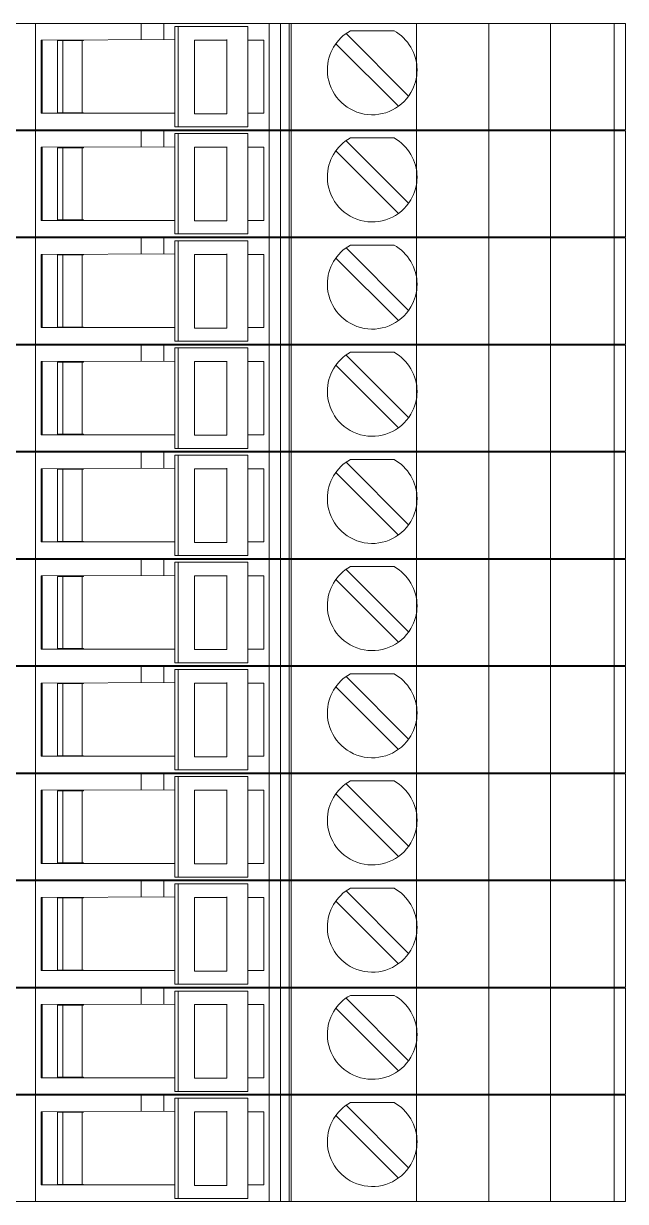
# Model space of a CAD drawing. Header units: millimetres. Extents: x 4962 to 7449, y 754 to 2938.
# Drawn here: x 6059.8 to 6089, y 1871.6 to 1928.8 of the extents above; entities that cross this region are included whole.
import ezdxf

# ---------------------------------------------------------------- set-up
doc = ezdxf.new("R2010")
doc.units = ezdxf.units.MM
doc.layers.add('000-PI-Oprema', color=30, linetype='Continuous', lineweight=5)

msp = doc.modelspace()

# ---------------------------------------------------------------- linework, layer by layer
at = {"layer": '000-PI-Oprema', "color": 0, "linetype": 'ByBlock', "lineweight": 0}
for p, q in [((6059.171, 1928.76), (6060.371, 1928.76)), ((6060.371, 1928.76), (6065.496, 1928.76)), ((6060.371, 1928.76), (6060.371, 1923.61)), ((6064.971, 1928.76), (6064.971, 1928.76)), ((6066.592, 1928.76), (6065.496, 1928.76)), ((6065.496, 1928.76), (6065.496, 1928.76)), ((6065.496, 1928.76), (6065.499, 1927.979)), ((6066.596, 1928.76), (6066.592, 1928.76)), ((6066.596, 1928.76), (6088.971, 1928.76)), ((6066.596, 1928.76), (6066.596, 1928.76)), ((6066.596, 1927.983), (6066.596, 1928.76)), ((6067.13, 1928.62), (6067.288, 1928.62)), ((6067.13, 1928.62), (6067.13, 1927.935)), ((6067.288, 1928.62), (6067.288, 1923.75)), ((6067.288, 1928.62), (6070.659, 1928.62)), ((6070.021, 1928.76), (6070.021, 1928.76)), ((6070.659, 1923.75), (6070.659, 1928.62)), ((6070.659, 1928.62), (6070.659, 1928.62)), ((6071.702, 1923.61), (6071.702, 1928.76)), ((6072.244, 1928.76), (6072.244, 1923.61)), ((6072.671, 1928.76), (6072.671, 1928.76)), ((6072.671, 1928.76), (6072.671, 1923.61)), ((6072.771, 1923.61), (6072.771, 1928.76)), ((6075.426, 1928.275), (6075.426, 1928.275)), ((6075.426, 1928.275), (6078.462, 1925.24)), ((6075.638, 1928.41), (6075.638, 1928.41)), ((6075.638, 1928.41), (6077.755, 1928.41)), ((6077.755, 1928.41), (6077.755, 1928.41)), ((6078.847, 1923.61), (6078.847, 1928.76)), ((6082.347, 1923.61), (6082.347, 1928.76)), ((6085.347, 1923.61), (6085.347, 1928.76)), ((6088.424, 1928.76), (6088.424, 1923.61)), ((6088.971, 1923.61), (6088.971, 1928.76)), ((6060.646, 1927.96), (6067.13, 1927.985)), ((6060.646, 1927.96), (6060.646, 1927.96)), ((6060.646, 1924.41), (6060.646, 1927.96)), ((6060.696, 1927.96), (6060.696, 1924.41)), ((6061.446, 1927.935), (6061.696, 1927.935)), ((6061.446, 1927.935), (6061.446, 1927.935)), ((6061.446, 1924.435), (6061.446, 1927.935)), ((6061.696, 1924.41), (6061.696, 1927.96)), ((6061.696, 1927.935), (6062.696, 1927.935)), ((6062.633, 1924.435), (6062.633, 1927.935)), ((6062.696, 1927.96), (6062.696, 1927.935)), ((6067.13, 1927.935), (6067.13, 1924.435)), ((6068.085, 1927.96), (6069.652, 1927.96)), ((6068.085, 1927.96), (6068.085, 1924.435)), ((6069.652, 1924.385), (6069.652, 1927.985)), ((6070.659, 1927.96), (6071.446, 1927.96)), ((6071.446, 1927.96), (6071.446, 1927.96)), ((6071.446, 1924.41), (6071.446, 1927.96)), ((6072.771, 1925.21), (6072.771, 1927.81)), ((6072.771, 1927.81), (6072.771, 1927.81)), ((6074.931, 1927.78), (6074.931, 1927.78)), ((6077.967, 1924.745), (6074.931, 1927.78)), ((6072.771, 1925.21), (6072.771, 1925.21)), ((6078.462, 1925.24), (6078.462, 1925.24)), ((6060.646, 1924.41), (6067.13, 1924.41)), ((6060.646, 1924.41), (6060.646, 1924.41)), ((6061.446, 1924.435), (6061.446, 1924.435)), ((6061.446, 1924.435), (6061.696, 1924.435)), ((6061.696, 1924.435), (6062.696, 1924.435)), ((6062.696, 1924.435), (6062.696, 1924.41)), ((6067.13, 1923.75), (6067.13, 1924.435)), ((6068.085, 1924.435), (6068.085, 1924.385)), ((6068.243, 1924.385), (6068.085, 1924.385)), ((6069.652, 1924.385), (6068.243, 1924.385)), ((6070.659, 1924.41), (6071.446, 1924.41)), ((6071.446, 1924.41), (6071.446, 1924.41)), ((6077.967, 1924.745), (6077.967, 1924.745)), ((6067.13, 1923.75), (6067.288, 1923.75)), ((6067.288, 1923.75), (6070.659, 1923.75)), ((6070.659, 1923.75), (6070.659, 1923.75)), ((6059.171, 1923.61), (6060.371, 1923.61)), ((6059.171, 1923.56), (6060.371, 1923.56)), ((6060.371, 1923.61), (6078.571, 1923.61)), ((6060.371, 1923.56), (6065.496, 1923.56)), ((6060.371, 1923.56), (6060.371, 1918.41)), ((6064.971, 1923.61), (6064.971, 1923.61)), ((6064.971, 1923.56), (6064.971, 1923.56)), ((6066.592, 1923.56), (6065.496, 1923.56)), ((6065.496, 1923.56), (6065.496, 1923.56)), ((6065.496, 1923.56), (6065.499, 1922.779)), ((6066.596, 1923.56), (6066.592, 1923.56)), ((6066.596, 1923.56), (6088.971, 1923.56)), ((6066.596, 1923.56), (6066.596, 1923.56)), ((6066.596, 1922.783), (6066.596, 1923.56)), ((6067.13, 1923.42), (6067.288, 1923.42)), ((6067.13, 1923.42), (6067.13, 1922.735)), ((6067.288, 1923.42), (6067.288, 1918.55)), ((6067.288, 1923.42), (6070.659, 1923.42)), ((6070.021, 1923.61), (6070.021, 1923.61)), ((6070.021, 1923.56), (6070.021, 1923.56)), ((6070.659, 1918.55), (6070.659, 1923.42)), ((6070.659, 1923.42), (6070.659, 1923.42)), ((6071.702, 1918.41), (6071.702, 1923.56)), ((6072.244, 1923.56), (6072.244, 1918.41)), ((6072.671, 1923.61), (6072.671, 1923.61)), ((6072.671, 1923.56), (6072.671, 1923.56)), ((6072.671, 1923.56), (6072.671, 1918.41)), ((6072.771, 1918.41), (6072.771, 1923.56)), ((6075.638, 1923.21), (6075.638, 1923.21)), ((6075.638, 1923.21), (6077.755, 1923.21)), ((6077.755, 1923.21), (6077.755, 1923.21)), ((6088.971, 1923.61), (6078.571, 1923.61)), ((6078.847, 1918.41), (6078.847, 1923.56)), ((6082.347, 1918.41), (6082.347, 1923.56)), ((6085.347, 1918.41), (6085.347, 1923.56)), ((6088.424, 1923.56), (6088.424, 1918.41)), ((6088.971, 1918.41), (6088.971, 1923.56)), ((6060.646, 1922.76), (6067.13, 1922.785)), ((6060.646, 1922.76), (6060.646, 1922.76)), ((6060.646, 1919.21), (6060.646, 1922.76)), ((6060.696, 1922.76), (6060.696, 1919.21)), ((6061.446, 1922.735), (6061.696, 1922.735)), ((6061.446, 1922.735), (6061.446, 1922.735)), ((6061.446, 1919.235), (6061.446, 1922.735)), ((6061.696, 1919.21), (6061.696, 1922.76)), ((6061.696, 1922.735), (6062.696, 1922.735)), ((6062.633, 1919.235), (6062.633, 1922.735)), ((6062.696, 1922.76), (6062.696, 1922.735)), ((6067.13, 1922.735), (6067.13, 1919.235)), ((6068.085, 1922.76), (6069.652, 1922.76)), ((6068.085, 1922.76), (6068.085, 1919.235)), ((6069.652, 1919.185), (6069.652, 1922.785)), ((6070.659, 1922.76), (6071.446, 1922.76)), ((6071.446, 1922.76), (6071.446, 1922.76)), ((6071.446, 1919.21), (6071.446, 1922.76)), ((6072.771, 1920.01), (6072.771, 1922.61)), ((6072.771, 1922.61), (6072.771, 1922.61)), ((6074.931, 1922.58), (6074.931, 1922.58)), ((6077.967, 1919.545), (6074.931, 1922.58)), ((6075.426, 1923.075), (6075.426, 1923.075)), ((6075.426, 1923.075), (6078.462, 1920.04)), ((6072.771, 1920.01), (6072.771, 1920.01)), ((6078.462, 1920.04), (6078.462, 1920.04)), ((6060.646, 1919.21), (6067.13, 1919.21)), ((6060.646, 1919.21), (6060.646, 1919.21)), ((6061.446, 1919.235), (6061.446, 1919.235)), ((6061.446, 1919.235), (6061.696, 1919.235)), ((6061.696, 1919.235), (6062.696, 1919.235)), ((6062.696, 1919.235), (6062.696, 1919.21)), ((6067.13, 1918.55), (6067.13, 1919.235)), ((6068.085, 1919.235), (6068.085, 1919.185)), ((6068.243, 1919.185), (6068.085, 1919.185)), ((6069.652, 1919.185), (6068.243, 1919.185)), ((6070.659, 1919.21), (6071.446, 1919.21)), ((6071.446, 1919.21), (6071.446, 1919.21)), ((6077.967, 1919.545), (6077.967, 1919.545)), ((6067.13, 1918.55), (6067.288, 1918.55)), ((6067.288, 1918.55), (6070.659, 1918.55)), ((6070.659, 1918.55), (6070.659, 1918.55)), ((6059.171, 1918.41), (6060.371, 1918.41)), ((6059.171, 1918.36), (6060.371, 1918.36)), ((6060.371, 1918.41), (6078.571, 1918.41)), ((6060.371, 1918.36), (6065.496, 1918.36)), ((6060.371, 1918.36), (6060.371, 1913.21)), ((6064.971, 1918.41), (6064.971, 1918.41)), ((6064.971, 1918.36), (6064.971, 1918.36)), ((6066.592, 1918.36), (6065.496, 1918.36)), ((6065.496, 1918.36), (6065.496, 1918.36)), ((6065.496, 1918.36), (6065.499, 1917.579)), ((6066.596, 1918.36), (6066.592, 1918.36)), ((6066.596, 1918.36), (6088.971, 1918.36)), ((6066.596, 1918.36), (6066.596, 1918.36)), ((6066.596, 1917.583), (6066.596, 1918.36)), ((6067.13, 1918.22), (6067.288, 1918.22)), ((6067.13, 1918.22), (6067.13, 1917.535)), ((6067.288, 1918.22), (6067.288, 1913.35)), ((6067.288, 1918.22), (6070.659, 1918.22)), ((6070.021, 1918.41), (6070.021, 1918.41)), ((6070.021, 1918.36), (6070.021, 1918.36)), ((6070.659, 1913.35), (6070.659, 1918.22)), ((6070.659, 1918.22), (6070.659, 1918.22)), ((6071.702, 1913.21), (6071.702, 1918.36)), ((6072.244, 1918.36), (6072.244, 1913.21)), ((6072.671, 1918.41), (6072.671, 1918.41)), ((6072.671, 1918.36), (6072.671, 1918.36)), ((6072.671, 1918.36), (6072.671, 1913.21)), ((6072.771, 1913.21), (6072.771, 1918.36)), ((6075.638, 1918.01), (6075.638, 1918.01)), ((6075.638, 1918.01), (6077.755, 1918.01)), ((6077.755, 1918.01), (6077.755, 1918.01)), ((6088.971, 1918.41), (6078.571, 1918.41)), ((6078.847, 1913.21), (6078.847, 1918.36)), ((6082.347, 1913.21), (6082.347, 1918.36)), ((6085.347, 1913.21), (6085.347, 1918.36)), ((6088.424, 1918.36), (6088.424, 1913.21)), ((6088.971, 1913.21), (6088.971, 1918.36)), ((6060.646, 1917.56), (6067.13, 1917.585)), ((6060.646, 1917.56), (6060.646, 1917.56)), ((6060.646, 1914.01), (6060.646, 1917.56)), ((6060.696, 1917.56), (6060.696, 1914.01)), ((6061.446, 1917.535), (6061.696, 1917.535)), ((6061.446, 1917.535), (6061.446, 1917.535)), ((6061.446, 1914.035), (6061.446, 1917.535)), ((6061.696, 1914.01), (6061.696, 1917.56)), ((6061.696, 1917.535), (6062.696, 1917.535)), ((6062.633, 1914.035), (6062.633, 1917.535)), ((6062.696, 1917.56), (6062.696, 1917.535)), ((6067.13, 1917.535), (6067.13, 1914.035)), ((6068.085, 1917.56), (6069.652, 1917.56)), ((6068.085, 1917.56), (6068.085, 1914.035)), ((6069.652, 1913.985), (6069.652, 1917.585)), ((6070.659, 1917.56), (6071.446, 1917.56)), ((6071.446, 1917.56), (6071.446, 1917.56)), ((6071.446, 1914.01), (6071.446, 1917.56)), ((6072.771, 1914.81), (6072.771, 1917.41)), ((6072.771, 1917.41), (6072.771, 1917.41)), ((6075.426, 1917.875), (6075.426, 1917.875)), ((6075.426, 1917.875), (6078.462, 1914.84)), ((6074.931, 1917.38), (6074.931, 1917.38)), ((6077.967, 1914.345), (6074.931, 1917.38)), ((6072.771, 1914.81), (6072.771, 1914.81)), ((6078.462, 1914.84), (6078.462, 1914.84)), ((6060.646, 1914.01), (6067.13, 1914.01)), ((6060.646, 1914.01), (6060.646, 1914.01)), ((6061.446, 1914.035), (6061.446, 1914.035)), ((6061.446, 1914.035), (6061.696, 1914.035)), ((6061.696, 1914.035), (6062.696, 1914.035)), ((6062.696, 1914.035), (6062.696, 1914.01)), ((6067.13, 1913.35), (6067.13, 1914.035)), ((6068.085, 1914.035), (6068.085, 1913.985)), ((6068.243, 1913.985), (6068.085, 1913.985)), ((6069.652, 1913.985), (6068.243, 1913.985)), ((6070.659, 1914.01), (6071.446, 1914.01)), ((6071.446, 1914.01), (6071.446, 1914.01)), ((6077.967, 1914.345), (6077.967, 1914.345)), ((6059.171, 1913.21), (6060.371, 1913.21)), ((6059.171, 1913.16), (6060.371, 1913.16)), ((6060.371, 1913.21), (6078.571, 1913.21)), ((6060.371, 1913.16), (6065.496, 1913.16)), ((6060.371, 1913.16), (6060.371, 1908.01)), ((6064.971, 1913.21), (6064.971, 1913.21)), ((6064.971, 1913.16), (6064.971, 1913.16)), ((6066.592, 1913.16), (6065.496, 1913.16)), ((6065.496, 1913.16), (6065.496, 1913.16)), ((6065.496, 1913.16), (6065.499, 1912.379)), ((6066.596, 1913.16), (6066.592, 1913.16)), ((6066.596, 1913.16), (6088.971, 1913.16)), ((6066.596, 1913.16), (6066.596, 1913.16)), ((6066.596, 1912.383), (6066.596, 1913.16)), ((6067.13, 1913.35), (6067.288, 1913.35)), ((6067.13, 1913.02), (6067.288, 1913.02)), ((6067.13, 1913.02), (6067.13, 1912.335)), ((6067.288, 1913.35), (6070.659, 1913.35)), ((6067.288, 1913.02), (6067.288, 1908.15)), ((6067.288, 1913.02), (6070.659, 1913.02)), ((6070.021, 1913.21), (6070.021, 1913.21)), ((6070.021, 1913.16), (6070.021, 1913.16)), ((6070.659, 1913.35), (6070.659, 1913.35)), ((6070.659, 1908.15), (6070.659, 1913.02)), ((6070.659, 1913.02), (6070.659, 1913.02)), ((6071.702, 1908.01), (6071.702, 1913.16)), ((6072.244, 1913.16), (6072.244, 1908.01)), ((6072.671, 1913.21), (6072.671, 1913.21)), ((6072.671, 1913.16), (6072.671, 1913.16)), ((6072.671, 1913.16), (6072.671, 1908.01)), ((6072.771, 1908.01), (6072.771, 1913.16)), ((6088.971, 1913.21), (6078.571, 1913.21)), ((6078.847, 1908.01), (6078.847, 1913.16)), ((6082.347, 1908.01), (6082.347, 1913.16)), ((6085.347, 1908.01), (6085.347, 1913.16)), ((6088.424, 1913.16), (6088.424, 1908.01)), ((6088.971, 1908.01), (6088.971, 1913.16)), ((6060.646, 1912.36), (6067.13, 1912.385)), ((6060.646, 1912.36), (6060.646, 1912.36)), ((6060.646, 1908.81), (6060.646, 1912.36)), ((6060.696, 1912.36), (6060.696, 1908.81)), ((6061.446, 1912.335), (6061.696, 1912.335)), ((6061.446, 1912.335), (6061.446, 1912.335)), ((6061.446, 1908.835), (6061.446, 1912.335)), ((6061.696, 1908.81), (6061.696, 1912.36)), ((6061.696, 1912.335), (6062.696, 1912.335)), ((6062.633, 1908.835), (6062.633, 1912.335)), ((6062.696, 1912.36), (6062.696, 1912.335)), ((6067.13, 1912.335), (6067.13, 1908.835)), ((6068.085, 1912.36), (6069.652, 1912.36)), ((6068.085, 1912.36), (6068.085, 1908.835)), ((6069.652, 1908.785), (6069.652, 1912.385)), ((6070.659, 1912.36), (6071.446, 1912.36)), ((6071.446, 1912.36), (6071.446, 1912.36)), ((6071.446, 1908.81), (6071.446, 1912.36)), ((6075.426, 1912.675), (6075.426, 1912.675)), ((6075.426, 1912.675), (6078.462, 1909.64)), ((6075.638, 1912.81), (6075.638, 1912.81)), ((6075.638, 1912.81), (6077.755, 1912.81)), ((6077.755, 1912.81), (6077.755, 1912.81)), ((6072.771, 1909.61), (6072.771, 1912.21)), ((6072.771, 1912.21), (6072.771, 1912.21)), ((6074.931, 1912.18), (6074.931, 1912.18)), ((6077.967, 1909.145), (6074.931, 1912.18)), ((6072.771, 1909.61), (6072.771, 1909.61)), ((6078.462, 1909.64), (6078.462, 1909.64)), ((6060.646, 1908.81), (6067.13, 1908.81)), ((6060.646, 1908.81), (6060.646, 1908.81)), ((6061.446, 1908.835), (6061.446, 1908.835)), ((6061.446, 1908.835), (6061.696, 1908.835)), ((6061.696, 1908.835), (6062.696, 1908.835)), ((6062.696, 1908.835), (6062.696, 1908.81)), ((6067.13, 1908.15), (6067.13, 1908.835)), ((6068.085, 1908.835), (6068.085, 1908.785)), ((6070.659, 1908.81), (6071.446, 1908.81)), ((6071.446, 1908.81), (6071.446, 1908.81)), ((6077.967, 1909.145), (6077.967, 1909.145)), ((6068.243, 1908.785), (6068.085, 1908.785)), ((6069.652, 1908.785), (6068.243, 1908.785)), ((6059.171, 1908.01), (6060.371, 1908.01)), ((6059.171, 1907.96), (6060.371, 1907.96)), ((6060.371, 1908.01), (6078.571, 1908.01)), ((6060.371, 1907.96), (6065.496, 1907.96)), ((6060.371, 1907.96), (6060.371, 1902.81)), ((6064.971, 1908.01), (6064.971, 1908.01)), ((6064.971, 1907.96), (6064.971, 1907.96)), ((6066.592, 1907.96), (6065.496, 1907.96)), ((6065.496, 1907.96), (6065.496, 1907.96)), ((6065.496, 1907.96), (6065.499, 1907.179)), ((6066.596, 1907.96), (6066.592, 1907.96)), ((6066.596, 1907.96), (6088.971, 1907.96)), ((6066.596, 1907.96), (6066.596, 1907.96)), ((6066.596, 1907.183), (6066.596, 1907.96)), ((6067.13, 1908.15), (6067.288, 1908.15)), ((6067.13, 1907.82), (6067.288, 1907.82)), ((6067.13, 1907.82), (6067.13, 1907.135)), ((6067.288, 1908.15), (6070.659, 1908.15)), ((6067.288, 1907.82), (6067.288, 1902.95)), ((6067.288, 1907.82), (6070.659, 1907.82)), ((6070.021, 1908.01), (6070.021, 1908.01)), ((6070.021, 1907.96), (6070.021, 1907.96)), ((6070.659, 1908.15), (6070.659, 1908.15)), ((6070.659, 1902.95), (6070.659, 1907.82)), ((6070.659, 1907.82), (6070.659, 1907.82)), ((6071.702, 1902.81), (6071.702, 1907.96)), ((6072.244, 1907.96), (6072.244, 1902.81)), ((6072.671, 1908.01), (6072.671, 1908.01)), ((6072.671, 1907.96), (6072.671, 1907.96)), ((6072.671, 1907.96), (6072.671, 1902.81)), ((6072.771, 1902.81), (6072.771, 1907.96)), ((6088.971, 1908.01), (6078.571, 1908.01)), ((6078.847, 1902.81), (6078.847, 1907.96)), ((6082.347, 1902.81), (6082.347, 1907.96)), ((6085.347, 1902.81), (6085.347, 1907.96)), ((6088.424, 1907.96), (6088.424, 1902.81)), ((6088.971, 1902.81), (6088.971, 1907.96)), ((6060.646, 1907.16), (6067.13, 1907.185)), ((6060.646, 1907.16), (6060.646, 1907.16)), ((6060.646, 1903.61), (6060.646, 1907.16)), ((6060.696, 1907.16), (6060.696, 1903.61)), ((6061.446, 1907.135), (6061.696, 1907.135)), ((6061.446, 1907.135), (6061.446, 1907.135)), ((6061.446, 1903.635), (6061.446, 1907.135)), ((6061.696, 1903.61), (6061.696, 1907.16)), ((6061.696, 1907.135), (6062.696, 1907.135)), ((6062.633, 1903.635), (6062.633, 1907.135)), ((6062.696, 1907.16), (6062.696, 1907.135)), ((6067.13, 1907.135), (6067.13, 1903.635)), ((6068.085, 1907.16), (6069.652, 1907.16)), ((6068.085, 1907.16), (6068.085, 1903.635)), ((6069.652, 1903.585), (6069.652, 1907.185)), ((6070.659, 1907.16), (6071.446, 1907.16)), ((6071.446, 1907.16), (6071.446, 1907.16)), ((6071.446, 1903.61), (6071.446, 1907.16)), ((6075.426, 1907.475), (6075.426, 1907.475)), ((6075.426, 1907.475), (6078.462, 1904.44)), ((6075.638, 1907.61), (6075.638, 1907.61)), ((6075.638, 1907.61), (6077.755, 1907.61)), ((6077.755, 1907.61), (6077.755, 1907.61)), ((6072.771, 1904.41), (6072.771, 1907.01)), ((6072.771, 1907.01), (6072.771, 1907.01)), ((6074.931, 1906.98), (6074.931, 1906.98)), ((6077.967, 1903.945), (6074.931, 1906.98)), ((6072.771, 1904.41), (6072.771, 1904.41)), ((6078.462, 1904.44), (6078.462, 1904.44)), ((6077.967, 1903.945), (6077.967, 1903.945)), ((6060.646, 1903.61), (6067.13, 1903.61)), ((6060.646, 1903.61), (6060.646, 1903.61)), ((6061.446, 1903.635), (6061.446, 1903.635)), ((6061.446, 1903.635), (6061.696, 1903.635)), ((6061.696, 1903.635), (6062.696, 1903.635)), ((6062.696, 1903.635), (6062.696, 1903.61)), ((6067.13, 1902.95), (6067.13, 1903.635)), ((6068.085, 1903.635), (6068.085, 1903.585)), ((6068.243, 1903.585), (6068.085, 1903.585)), ((6069.652, 1903.585), (6068.243, 1903.585)), ((6070.659, 1903.61), (6071.446, 1903.61)), ((6071.446, 1903.61), (6071.446, 1903.61)), ((6059.171, 1902.81), (6060.371, 1902.81)), ((6059.171, 1902.76), (6060.371, 1902.76)), ((6060.371, 1902.81), (6078.571, 1902.81)), ((6060.371, 1902.76), (6065.496, 1902.76)), ((6060.371, 1902.76), (6060.371, 1897.61)), ((6064.971, 1902.81), (6064.971, 1902.81)), ((6064.971, 1902.76), (6064.971, 1902.76)), ((6066.592, 1902.76), (6065.496, 1902.76)), ((6065.496, 1902.76), (6065.496, 1902.76)), ((6065.496, 1902.76), (6065.499, 1901.979)), ((6066.596, 1902.76), (6066.592, 1902.76)), ((6066.596, 1902.76), (6088.971, 1902.76)), ((6066.596, 1902.76), (6066.596, 1902.76)), ((6066.596, 1901.983), (6066.596, 1902.76)), ((6067.13, 1902.95), (6067.288, 1902.95)), ((6067.13, 1902.62), (6067.288, 1902.62)), ((6067.13, 1902.62), (6067.13, 1901.935)), ((6067.288, 1902.95), (6070.659, 1902.95)), ((6067.288, 1902.62), (6067.288, 1897.75)), ((6067.288, 1902.62), (6070.659, 1902.62)), ((6070.021, 1902.81), (6070.021, 1902.81)), ((6070.021, 1902.76), (6070.021, 1902.76)), ((6070.659, 1902.95), (6070.659, 1902.95)), ((6070.659, 1897.75), (6070.659, 1902.62)), ((6070.659, 1902.62), (6070.659, 1902.62)), ((6071.702, 1897.61), (6071.702, 1902.76)), ((6072.244, 1902.76), (6072.244, 1897.61)), ((6072.671, 1902.81), (6072.671, 1902.81)), ((6072.671, 1902.76), (6072.671, 1902.76)), ((6072.671, 1902.76), (6072.671, 1897.61)), ((6072.771, 1897.61), (6072.771, 1902.76)), ((6088.971, 1902.81), (6078.571, 1902.81)), ((6078.847, 1897.61), (6078.847, 1902.76)), ((6082.347, 1897.61), (6082.347, 1902.76)), ((6085.347, 1897.61), (6085.347, 1902.76)), ((6088.424, 1902.76), (6088.424, 1897.61)), ((6088.971, 1897.61), (6088.971, 1902.76)), ((6060.646, 1901.96), (6067.13, 1901.985)), ((6060.646, 1901.96), (6060.646, 1901.96)), ((6060.646, 1898.41), (6060.646, 1901.96)), ((6060.696, 1901.96), (6060.696, 1898.41)), ((6061.696, 1898.41), (6061.696, 1901.96)), ((6062.696, 1901.96), (6062.696, 1901.935)), ((6068.085, 1901.96), (6069.652, 1901.96)), ((6068.085, 1901.96), (6068.085, 1898.435)), ((6069.652, 1898.385), (6069.652, 1901.985)), ((6070.659, 1901.96), (6071.446, 1901.96)), ((6071.446, 1901.96), (6071.446, 1901.96)), ((6071.446, 1898.41), (6071.446, 1901.96)), ((6075.426, 1902.275), (6075.426, 1902.275)), ((6075.426, 1902.275), (6078.462, 1899.24)), ((6075.638, 1902.41), (6075.638, 1902.41)), ((6075.638, 1902.41), (6077.755, 1902.41)), ((6077.755, 1902.41), (6077.755, 1902.41)), ((6061.446, 1901.935), (6061.696, 1901.935)), ((6061.446, 1901.935), (6061.446, 1901.935)), ((6061.446, 1898.435), (6061.446, 1901.935)), ((6061.696, 1901.935), (6062.696, 1901.935)), ((6062.633, 1898.435), (6062.633, 1901.935)), ((6067.13, 1901.935), (6067.13, 1898.435)), ((6072.771, 1899.21), (6072.771, 1901.81)), ((6072.771, 1901.81), (6072.771, 1901.81)), ((6074.931, 1901.78), (6074.931, 1901.78)), ((6077.967, 1898.745), (6074.931, 1901.78)), ((6072.771, 1899.21), (6072.771, 1899.21)), ((6078.462, 1899.24), (6078.462, 1899.24)), ((6077.967, 1898.745), (6077.967, 1898.745)), ((6060.646, 1898.41), (6067.13, 1898.41)), ((6060.646, 1898.41), (6060.646, 1898.41)), ((6061.446, 1898.435), (6061.446, 1898.435)), ((6061.446, 1898.435), (6061.696, 1898.435)), ((6061.696, 1898.435), (6062.696, 1898.435)), ((6062.696, 1898.435), (6062.696, 1898.41)), ((6067.13, 1897.75), (6067.13, 1898.435)), ((6068.085, 1898.435), (6068.085, 1898.385)), ((6068.243, 1898.385), (6068.085, 1898.385)), ((6069.652, 1898.385), (6068.243, 1898.385)), ((6070.659, 1898.41), (6071.446, 1898.41)), ((6071.446, 1898.41), (6071.446, 1898.41)), ((6059.171, 1897.61), (6060.371, 1897.61)), ((6059.171, 1897.56), (6060.371, 1897.56)), ((6060.371, 1897.61), (6078.571, 1897.61)), ((6060.371, 1897.56), (6065.496, 1897.56)), ((6060.371, 1897.56), (6060.371, 1892.41)), ((6064.971, 1897.61), (6064.971, 1897.61)), ((6064.971, 1897.56), (6064.971, 1897.56)), ((6066.592, 1897.56), (6065.496, 1897.56)), ((6065.496, 1897.56), (6065.496, 1897.56)), ((6065.496, 1897.56), (6065.499, 1896.779)), ((6066.596, 1897.56), (6066.592, 1897.56)), ((6066.596, 1897.56), (6088.971, 1897.56)), ((6066.596, 1897.56), (6066.596, 1897.56)), ((6066.596, 1896.783), (6066.596, 1897.56)), ((6067.13, 1897.75), (6067.288, 1897.75)), ((6067.13, 1897.42), (6067.288, 1897.42)), ((6067.13, 1897.42), (6067.13, 1896.735)), ((6067.288, 1897.75), (6070.659, 1897.75)), ((6067.288, 1897.42), (6067.288, 1892.55)), ((6067.288, 1897.42), (6070.659, 1897.42)), ((6070.021, 1897.61), (6070.021, 1897.61)), ((6070.021, 1897.56), (6070.021, 1897.56)), ((6070.659, 1897.75), (6070.659, 1897.75)), ((6070.659, 1892.55), (6070.659, 1897.42)), ((6070.659, 1897.42), (6070.659, 1897.42)), ((6071.702, 1892.41), (6071.702, 1897.56)), ((6072.244, 1897.56), (6072.244, 1892.41)), ((6072.671, 1897.61), (6072.671, 1897.61)), ((6072.671, 1897.56), (6072.671, 1897.56)), ((6072.671, 1897.56), (6072.671, 1892.41)), ((6072.771, 1892.41), (6072.771, 1897.56)), ((6088.971, 1897.61), (6078.571, 1897.61)), ((6078.847, 1892.41), (6078.847, 1897.56)), ((6082.347, 1892.41), (6082.347, 1897.56)), ((6085.347, 1892.41), (6085.347, 1897.56)), ((6088.424, 1897.56), (6088.424, 1892.41)), ((6088.971, 1892.41), (6088.971, 1897.56)), ((6075.426, 1897.075), (6075.426, 1897.075)), ((6075.426, 1897.075), (6078.462, 1894.04)), ((6075.638, 1897.21), (6075.638, 1897.21)), ((6075.638, 1897.21), (6077.755, 1897.21)), ((6077.755, 1897.21), (6077.755, 1897.21)), ((6060.646, 1896.76), (6067.13, 1896.785)), ((6060.646, 1896.76), (6060.646, 1896.76)), ((6060.646, 1893.21), (6060.646, 1896.76)), ((6060.696, 1896.76), (6060.696, 1893.21)), ((6061.446, 1896.735), (6061.696, 1896.735)), ((6061.446, 1896.735), (6061.446, 1896.735)), ((6061.446, 1893.235), (6061.446, 1896.735)), ((6061.696, 1893.21), (6061.696, 1896.76)), ((6061.696, 1896.735), (6062.696, 1896.735)), ((6062.633, 1893.235), (6062.633, 1896.735)), ((6062.696, 1896.76), (6062.696, 1896.735)), ((6067.13, 1896.735), (6067.13, 1893.235)), ((6068.085, 1896.76), (6069.652, 1896.76)), ((6068.085, 1896.76), (6068.085, 1893.235)), ((6069.652, 1893.185), (6069.652, 1896.785)), ((6070.659, 1896.76), (6071.446, 1896.76)), ((6071.446, 1896.76), (6071.446, 1896.76)), ((6071.446, 1893.21), (6071.446, 1896.76)), ((6072.771, 1894.01), (6072.771, 1896.61)), ((6072.771, 1896.61), (6072.771, 1896.61)), ((6074.931, 1896.58), (6074.931, 1896.58)), ((6077.967, 1893.545), (6074.931, 1896.58)), ((6072.771, 1894.01), (6072.771, 1894.01)), ((6078.462, 1894.04), (6078.462, 1894.04)), ((6077.967, 1893.545), (6077.967, 1893.545)), ((6060.646, 1893.21), (6067.13, 1893.21)), ((6060.646, 1893.21), (6060.646, 1893.21)), ((6061.446, 1893.235), (6061.446, 1893.235)), ((6061.446, 1893.235), (6061.696, 1893.235)), ((6061.696, 1893.235), (6062.696, 1893.235)), ((6062.696, 1893.235), (6062.696, 1893.21)), ((6067.13, 1892.55), (6067.13, 1893.235)), ((6068.085, 1893.235), (6068.085, 1893.185)), ((6068.243, 1893.185), (6068.085, 1893.185)), ((6069.652, 1893.185), (6068.243, 1893.185)), ((6070.659, 1893.21), (6071.446, 1893.21)), ((6071.446, 1893.21), (6071.446, 1893.21)), ((6059.171, 1892.41), (6060.371, 1892.41)), ((6059.171, 1892.36), (6060.371, 1892.36)), ((6060.371, 1892.41), (6078.571, 1892.41)), ((6060.371, 1892.36), (6065.496, 1892.36)), ((6060.371, 1892.36), (6060.371, 1887.21)), ((6064.971, 1892.41), (6064.971, 1892.41)), ((6064.971, 1892.36), (6064.971, 1892.36)), ((6066.592, 1892.36), (6065.496, 1892.36)), ((6065.496, 1892.36), (6065.496, 1892.36)), ((6065.496, 1892.36), (6065.499, 1891.579)), ((6066.596, 1892.36), (6066.592, 1892.36)), ((6066.596, 1892.36), (6088.971, 1892.36)), ((6066.596, 1892.36), (6066.596, 1892.36)), ((6066.596, 1891.583), (6066.596, 1892.36)), ((6067.13, 1892.55), (6067.288, 1892.55)), ((6067.288, 1892.55), (6070.659, 1892.55)), ((6070.021, 1892.41), (6070.021, 1892.41)), ((6070.021, 1892.36), (6070.021, 1892.36)), ((6070.659, 1892.55), (6070.659, 1892.55)), ((6071.702, 1887.21), (6071.702, 1892.36)), ((6072.244, 1892.36), (6072.244, 1887.21)), ((6072.671, 1892.41), (6072.671, 1892.41)), ((6072.671, 1892.36), (6072.671, 1892.36)), ((6072.671, 1892.36), (6072.671, 1887.21)), ((6072.771, 1887.21), (6072.771, 1892.36)), ((6088.971, 1892.41), (6078.571, 1892.41)), ((6078.847, 1887.21), (6078.847, 1892.36)), ((6082.347, 1887.21), (6082.347, 1892.36)), ((6085.347, 1887.21), (6085.347, 1892.36)), ((6088.424, 1892.36), (6088.424, 1887.21)), ((6088.971, 1887.21), (6088.971, 1892.36)), ((6067.13, 1892.22), (6067.288, 1892.22)), ((6067.13, 1892.22), (6067.13, 1891.535)), ((6067.288, 1892.22), (6067.288, 1887.35)), ((6067.288, 1892.22), (6070.659, 1892.22)), ((6070.659, 1887.35), (6070.659, 1892.22)), ((6070.659, 1892.22), (6070.659, 1892.22)), ((6075.426, 1891.875), (6075.426, 1891.875)), ((6075.426, 1891.875), (6078.462, 1888.84)), ((6075.638, 1892.01), (6075.638, 1892.01)), ((6075.638, 1892.01), (6077.755, 1892.01)), ((6077.755, 1892.01), (6077.755, 1892.01)), ((6060.646, 1891.56), (6067.13, 1891.585)), ((6060.646, 1891.56), (6060.646, 1891.56)), ((6060.646, 1888.01), (6060.646, 1891.56)), ((6060.696, 1891.56), (6060.696, 1888.01)), ((6061.446, 1891.535), (6061.696, 1891.535)), ((6061.446, 1891.535), (6061.446, 1891.535)), ((6061.446, 1888.035), (6061.446, 1891.535)), ((6061.696, 1888.01), (6061.696, 1891.56)), ((6061.696, 1891.535), (6062.696, 1891.535)), ((6062.633, 1888.035), (6062.633, 1891.535)), ((6062.696, 1891.56), (6062.696, 1891.535)), ((6067.13, 1891.535), (6067.13, 1888.035)), ((6068.085, 1891.56), (6069.652, 1891.56)), ((6068.085, 1891.56), (6068.085, 1888.035)), ((6069.652, 1887.985), (6069.652, 1891.585)), ((6070.659, 1891.56), (6071.446, 1891.56)), ((6071.446, 1891.56), (6071.446, 1891.56)), ((6071.446, 1888.01), (6071.446, 1891.56)), ((6072.771, 1888.81), (6072.771, 1891.41)), ((6072.771, 1891.41), (6072.771, 1891.41)), ((6074.931, 1891.38), (6074.931, 1891.38)), ((6077.967, 1888.345), (6074.931, 1891.38)), ((6072.771, 1888.81), (6072.771, 1888.81)), ((6078.462, 1888.84), (6078.462, 1888.84)), ((6077.967, 1888.345), (6077.967, 1888.345)), ((6060.646, 1888.01), (6067.13, 1888.01)), ((6060.646, 1888.01), (6060.646, 1888.01)), ((6061.446, 1888.035), (6061.446, 1888.035)), ((6061.446, 1888.035), (6061.696, 1888.035)), ((6061.696, 1888.035), (6062.696, 1888.035)), ((6062.696, 1888.035), (6062.696, 1888.01)), ((6067.13, 1887.35), (6067.13, 1888.035)), ((6068.085, 1888.035), (6068.085, 1887.985)), ((6068.243, 1887.985), (6068.085, 1887.985)), ((6069.652, 1887.985), (6068.243, 1887.985)), ((6070.659, 1888.01), (6071.446, 1888.01)), ((6071.446, 1888.01), (6071.446, 1888.01)), ((6059.171, 1887.21), (6060.371, 1887.21)), ((6059.171, 1887.16), (6060.371, 1887.16)), ((6060.371, 1887.21), (6078.571, 1887.21)), ((6060.371, 1887.16), (6065.496, 1887.16)), ((6060.371, 1887.16), (6060.371, 1882.01)), ((6064.971, 1887.21), (6064.971, 1887.21)), ((6064.971, 1887.16), (6064.971, 1887.16)), ((6066.592, 1887.16), (6065.496, 1887.16)), ((6065.496, 1887.16), (6065.496, 1887.16)), ((6065.496, 1887.16), (6065.499, 1886.379)), ((6066.596, 1887.16), (6066.592, 1887.16)), ((6066.596, 1887.16), (6088.971, 1887.16)), ((6066.596, 1887.16), (6066.596, 1887.16)), ((6066.596, 1886.383), (6066.596, 1887.16)), ((6067.13, 1887.35), (6067.288, 1887.35)), ((6067.288, 1887.35), (6070.659, 1887.35)), ((6070.021, 1887.21), (6070.021, 1887.21)), ((6070.021, 1887.16), (6070.021, 1887.16)), ((6070.659, 1887.35), (6070.659, 1887.35)), ((6071.702, 1882.01), (6071.702, 1887.16)), ((6072.244, 1887.16), (6072.244, 1882.01)), ((6072.671, 1887.21), (6072.671, 1887.21)), ((6072.671, 1887.16), (6072.671, 1887.16)), ((6072.671, 1887.16), (6072.671, 1882.01)), ((6072.771, 1882.01), (6072.771, 1887.16)), ((6088.971, 1887.21), (6078.571, 1887.21)), ((6078.847, 1882.01), (6078.847, 1887.16)), ((6082.347, 1882.01), (6082.347, 1887.16)), ((6085.347, 1882.01), (6085.347, 1887.16)), ((6088.424, 1887.16), (6088.424, 1882.01)), ((6088.971, 1882.01), (6088.971, 1887.16)), ((6067.13, 1887.02), (6067.288, 1887.02)), ((6067.13, 1887.02), (6067.13, 1886.335)), ((6067.288, 1887.02), (6067.288, 1882.15)), ((6067.288, 1887.02), (6070.659, 1887.02)), ((6070.659, 1882.15), (6070.659, 1887.02)), ((6070.659, 1887.02), (6070.659, 1887.02)), ((6075.426, 1886.675), (6075.426, 1886.675)), ((6075.426, 1886.675), (6078.462, 1883.64)), ((6075.638, 1886.81), (6075.638, 1886.81)), ((6075.638, 1886.81), (6077.755, 1886.81)), ((6077.755, 1886.81), (6077.755, 1886.81)), ((6060.646, 1886.36), (6067.13, 1886.385)), ((6060.646, 1886.36), (6060.646, 1886.36)), ((6060.646, 1882.81), (6060.646, 1886.36)), ((6060.696, 1886.36), (6060.696, 1882.81)), ((6061.446, 1886.335), (6061.696, 1886.335)), ((6061.446, 1886.335), (6061.446, 1886.335)), ((6061.446, 1882.835), (6061.446, 1886.335)), ((6061.696, 1882.81), (6061.696, 1886.36)), ((6061.696, 1886.335), (6062.696, 1886.335)), ((6062.633, 1882.835), (6062.633, 1886.335)), ((6062.696, 1886.36), (6062.696, 1886.335)), ((6067.13, 1886.335), (6067.13, 1882.835)), ((6068.085, 1886.36), (6069.652, 1886.36)), ((6068.085, 1886.36), (6068.085, 1882.835)), ((6069.652, 1882.785), (6069.652, 1886.385)), ((6070.659, 1886.36), (6071.446, 1886.36)), ((6071.446, 1886.36), (6071.446, 1886.36)), ((6071.446, 1882.81), (6071.446, 1886.36)), ((6072.771, 1883.61), (6072.771, 1886.21)), ((6072.771, 1886.21), (6072.771, 1886.21)), ((6074.931, 1886.18), (6074.931, 1886.18)), ((6077.967, 1883.145), (6074.931, 1886.18)), ((6072.771, 1883.61), (6072.771, 1883.61)), ((6077.967, 1883.145), (6077.967, 1883.145)), ((6078.462, 1883.64), (6078.462, 1883.64)), ((6060.646, 1882.81), (6067.13, 1882.81)), ((6060.646, 1882.81), (6060.646, 1882.81)), ((6061.446, 1882.835), (6061.446, 1882.835)), ((6061.446, 1882.835), (6061.696, 1882.835)), ((6061.696, 1882.835), (6062.696, 1882.835)), ((6062.696, 1882.835), (6062.696, 1882.81)), ((6067.13, 1882.15), (6067.13, 1882.835)), ((6068.085, 1882.835), (6068.085, 1882.785)), ((6068.243, 1882.785), (6068.085, 1882.785)), ((6069.652, 1882.785), (6068.243, 1882.785)), ((6070.659, 1882.81), (6071.446, 1882.81)), ((6071.446, 1882.81), (6071.446, 1882.81)), ((6059.171, 1882.01), (6060.371, 1882.01)), ((6059.171, 1881.96), (6060.371, 1881.96)), ((6060.371, 1882.01), (6078.571, 1882.01)), ((6060.371, 1881.96), (6065.496, 1881.96)), ((6060.371, 1881.96), (6060.371, 1876.81)), ((6064.971, 1882.01), (6064.971, 1882.01)), ((6064.971, 1881.96), (6064.971, 1881.96)), ((6066.592, 1881.96), (6065.496, 1881.96)), ((6065.496, 1881.96), (6065.496, 1881.96)), ((6065.496, 1881.96), (6065.499, 1881.179)), ((6066.596, 1881.96), (6066.592, 1881.96)), ((6066.596, 1881.96), (6088.971, 1881.96)), ((6066.596, 1881.96), (6066.596, 1881.96)), ((6066.596, 1881.183), (6066.596, 1881.96)), ((6067.13, 1882.15), (6067.288, 1882.15)), ((6067.288, 1882.15), (6070.659, 1882.15)), ((6070.021, 1882.01), (6070.021, 1882.01)), ((6070.021, 1881.96), (6070.021, 1881.96)), ((6070.659, 1882.15), (6070.659, 1882.15)), ((6071.702, 1876.81), (6071.702, 1881.96)), ((6072.244, 1881.96), (6072.244, 1876.81)), ((6072.671, 1882.01), (6072.671, 1882.01)), ((6072.671, 1881.96), (6072.671, 1881.96)), ((6072.671, 1881.96), (6072.671, 1876.81)), ((6072.771, 1876.81), (6072.771, 1881.96)), ((6088.971, 1882.01), (6078.571, 1882.01)), ((6078.847, 1876.81), (6078.847, 1881.96)), ((6082.347, 1876.81), (6082.347, 1881.96)), ((6085.347, 1876.81), (6085.347, 1881.96)), ((6088.424, 1881.96), (6088.424, 1876.81)), ((6088.971, 1876.81), (6088.971, 1881.96)), ((6067.13, 1881.82), (6067.288, 1881.82)), ((6067.13, 1881.82), (6067.13, 1881.135)), ((6067.288, 1881.82), (6067.288, 1876.95)), ((6067.288, 1881.82), (6070.659, 1881.82)), ((6070.659, 1876.95), (6070.659, 1881.82)), ((6070.659, 1881.82), (6070.659, 1881.82)), ((6075.426, 1881.475), (6075.426, 1881.475)), ((6075.426, 1881.475), (6078.462, 1878.44)), ((6075.638, 1881.61), (6075.638, 1881.61)), ((6075.638, 1881.61), (6077.755, 1881.61)), ((6077.755, 1881.61), (6077.755, 1881.61)), ((6060.646, 1881.16), (6067.13, 1881.185)), ((6060.646, 1881.16), (6060.646, 1881.16)), ((6060.646, 1877.61), (6060.646, 1881.16)), ((6060.696, 1881.16), (6060.696, 1877.61)), ((6061.446, 1881.135), (6061.696, 1881.135)), ((6061.446, 1881.135), (6061.446, 1881.135)), ((6061.446, 1877.635), (6061.446, 1881.135)), ((6061.696, 1877.61), (6061.696, 1881.16)), ((6061.696, 1881.135), (6062.696, 1881.135)), ((6062.633, 1877.635), (6062.633, 1881.135)), ((6062.696, 1881.16), (6062.696, 1881.135)), ((6067.13, 1881.135), (6067.13, 1877.635)), ((6068.085, 1881.16), (6069.652, 1881.16)), ((6068.085, 1881.16), (6068.085, 1877.635)), ((6069.652, 1877.585), (6069.652, 1881.185)), ((6070.659, 1881.16), (6071.446, 1881.16)), ((6071.446, 1881.16), (6071.446, 1881.16)), ((6071.446, 1877.61), (6071.446, 1881.16)), ((6072.771, 1878.41), (6072.771, 1881.01)), ((6072.771, 1881.01), (6072.771, 1881.01)), ((6074.931, 1880.98), (6074.931, 1880.98)), ((6077.967, 1877.945), (6074.931, 1880.98)), ((6072.771, 1878.41), (6072.771, 1878.41)), ((6078.462, 1878.44), (6078.462, 1878.44)), ((6060.646, 1877.61), (6067.13, 1877.61)), ((6060.646, 1877.61), (6060.646, 1877.61)), ((6061.446, 1877.635), (6061.446, 1877.635)), ((6061.446, 1877.635), (6061.696, 1877.635)), ((6061.696, 1877.635), (6062.696, 1877.635)), ((6062.696, 1877.635), (6062.696, 1877.61)), ((6067.13, 1876.95), (6067.13, 1877.635)), ((6068.085, 1877.635), (6068.085, 1877.585)), ((6068.243, 1877.585), (6068.085, 1877.585)), ((6069.652, 1877.585), (6068.243, 1877.585)), ((6070.659, 1877.61), (6071.446, 1877.61)), ((6071.446, 1877.61), (6071.446, 1877.61)), ((6077.967, 1877.945), (6077.967, 1877.945)), ((6059.171, 1876.81), (6060.371, 1876.81)), ((6060.371, 1876.81), (6078.571, 1876.81)), ((6064.971, 1876.81), (6064.971, 1876.81)), ((6067.13, 1876.95), (6067.288, 1876.95)), ((6067.288, 1876.95), (6070.659, 1876.95)), ((6070.021, 1876.81), (6070.021, 1876.81)), ((6070.659, 1876.95), (6070.659, 1876.95)), ((6072.671, 1876.81), (6072.671, 1876.81)), ((6088.971, 1876.81), (6078.571, 1876.81)), ((6059.171, 1876.76), (6060.371, 1876.76)), ((6060.371, 1876.76), (6065.496, 1876.76)), ((6060.371, 1876.76), (6060.371, 1871.61)), ((6064.971, 1876.76), (6064.971, 1876.76)), ((6066.592, 1876.76), (6065.496, 1876.76)), ((6065.496, 1876.76), (6065.496, 1876.76)), ((6065.496, 1876.76), (6065.499, 1875.979)), ((6066.596, 1876.76), (6066.592, 1876.76)), ((6066.596, 1876.76), (6088.971, 1876.76)), ((6066.596, 1876.76), (6066.596, 1876.76)), ((6066.596, 1875.983), (6066.596, 1876.76)), ((6067.13, 1876.62), (6067.288, 1876.62)), ((6067.13, 1876.62), (6067.13, 1875.935)), ((6067.288, 1876.62), (6067.288, 1871.75)), ((6067.288, 1876.62), (6070.659, 1876.62)), ((6070.021, 1876.76), (6070.021, 1876.76)), ((6070.659, 1871.75), (6070.659, 1876.62)), ((6070.659, 1876.62), (6070.659, 1876.62)), ((6071.702, 1871.61), (6071.702, 1876.76)), ((6072.244, 1876.76), (6072.244, 1871.61)), ((6072.671, 1876.76), (6072.671, 1876.76)), ((6072.671, 1876.76), (6072.671, 1871.61)), ((6072.771, 1871.61), (6072.771, 1876.76)), ((6075.426, 1876.275), (6075.426, 1876.275)), ((6075.426, 1876.275), (6078.462, 1873.24)), ((6075.638, 1876.41), (6075.638, 1876.41)), ((6075.638, 1876.41), (6077.755, 1876.41)), ((6077.755, 1876.41), (6077.755, 1876.41)), ((6078.847, 1871.61), (6078.847, 1876.76)), ((6082.347, 1871.61), (6082.347, 1876.76)), ((6085.347, 1871.61), (6085.347, 1876.76)), ((6088.424, 1876.76), (6088.424, 1871.61)), ((6088.971, 1871.61), (6088.971, 1876.76)), ((6060.646, 1875.96), (6067.13, 1875.985)), ((6060.646, 1875.96), (6060.646, 1875.96)), ((6060.646, 1872.41), (6060.646, 1875.96)), ((6060.696, 1875.96), (6060.696, 1872.41)), ((6061.446, 1875.935), (6061.696, 1875.935)), ((6061.446, 1875.935), (6061.446, 1875.935)), ((6061.446, 1872.435), (6061.446, 1875.935)), ((6061.696, 1872.41), (6061.696, 1875.96)), ((6061.696, 1875.935), (6062.696, 1875.935)), ((6062.633, 1872.435), (6062.633, 1875.935)), ((6062.696, 1875.96), (6062.696, 1875.935)), ((6067.13, 1875.935), (6067.13, 1872.435)), ((6068.085, 1875.96), (6069.652, 1875.96)), ((6068.085, 1875.96), (6068.085, 1872.435)), ((6069.652, 1872.385), (6069.652, 1875.985)), ((6070.659, 1875.96), (6071.446, 1875.96)), ((6071.446, 1875.96), (6071.446, 1875.96)), ((6071.446, 1872.41), (6071.446, 1875.96)), ((6072.771, 1873.21), (6072.771, 1875.81)), ((6072.771, 1875.81), (6072.771, 1875.81)), ((6074.931, 1875.78), (6074.931, 1875.78)), ((6077.967, 1872.745), (6074.931, 1875.78)), ((6072.771, 1873.21), (6072.771, 1873.21)), ((6078.462, 1873.24), (6078.462, 1873.24)), ((6060.646, 1872.41), (6067.13, 1872.41)), ((6060.646, 1872.41), (6060.646, 1872.41)), ((6061.446, 1872.435), (6061.446, 1872.435)), ((6061.446, 1872.435), (6061.696, 1872.435)), ((6061.696, 1872.435), (6062.696, 1872.435)), ((6062.696, 1872.435), (6062.696, 1872.41)), ((6067.13, 1871.75), (6067.13, 1872.435)), ((6068.085, 1872.435), (6068.085, 1872.385)), ((6068.243, 1872.385), (6068.085, 1872.385)), ((6069.652, 1872.385), (6068.243, 1872.385)), ((6070.659, 1872.41), (6071.446, 1872.41)), ((6071.446, 1872.41), (6071.446, 1872.41)), ((6077.967, 1872.745), (6077.967, 1872.745)), ((6067.13, 1871.75), (6067.288, 1871.75)), ((6067.288, 1871.75), (6070.659, 1871.75)), ((6070.659, 1871.75), (6070.659, 1871.75)), ((6059.171, 1871.61), (6060.371, 1871.61)), ((6060.371, 1871.61), (6078.571, 1871.61)), ((6064.971, 1871.61), (6064.971, 1871.61)), ((6070.021, 1871.61), (6070.021, 1871.61)), ((6072.671, 1871.61), (6072.671, 1871.61)), ((6088.971, 1871.61), (6078.571, 1871.61))]:
    msp.add_line(p, q, dxfattribs=at)
for centre, start, end in [((6076.696, 1926.51), 119.1246, 180), ((6076.696, 1926.51), 30.4503, 60.8754), ((6076.696, 1926.51), 180, 329.5497), ((6076.696, 1921.31), 119.1246, 180), ((6076.696, 1921.31), 30.4503, 60.8754), ((6076.696, 1921.31), 180, 329.5497), ((6076.696, 1916.11), 119.1246, 180), ((6076.696, 1916.11), 30.4503, 60.8754), ((6076.696, 1916.11), 180, 329.5497), ((6076.696, 1910.91), 119.1246, 180), ((6076.696, 1910.91), 30.4503, 60.8754), ((6076.696, 1910.91), 180, 329.5497), ((6076.696, 1905.71), 119.1246, 180), ((6076.696, 1905.71), 30.4503, 60.8754), ((6076.696, 1905.71), 180, 329.5497), ((6076.696, 1900.51), 119.1246, 180), ((6076.696, 1900.51), 30.4503, 60.8754), ((6076.696, 1900.51), 180, 329.5497), ((6076.696, 1895.31), 119.1246, 180), ((6076.696, 1895.31), 30.4503, 60.8754), ((6076.696, 1895.31), 180, 329.5497), ((6076.696, 1890.11), 119.1246, 180), ((6076.696, 1890.11), 30.4503, 60.8754), ((6076.696, 1890.11), 180, 329.5497), ((6076.696, 1884.91), 119.1246, 180), ((6076.696, 1884.91), 30.4503, 60.8754), ((6076.696, 1884.91), 180, 329.5497), ((6076.696, 1879.71), 119.1246, 180), ((6076.696, 1879.71), 30.4503, 60.8754), ((6076.696, 1879.71), 180, 329.5497), ((6076.696, 1874.51), 119.1246, 180), ((6076.696, 1874.51), 30.4503, 60.8754), ((6076.696, 1874.51), 180, 329.5497)]:
    msp.add_arc(centre, 2.175, start, end, dxfattribs=at)
at = {"layer": '000-PI-Oprema', "color": 0, "linetype": 'ByBlock', "lineweight": 0, "extrusion": (0, 0, -1)}
for centre, start_param, end_param in [((6076.696, 1926.51), -2.102255, -1.570796), ((6076.696, 1926.51), -1.570796, -1.039338), ((6076.696, 1921.31), -2.102255, -1.570796), ((6076.696, 1921.31), -1.570796, -1.039338), ((6076.696, 1916.11), -2.102255, -1.570796), ((6076.696, 1916.11), -1.570796, -1.039338), ((6076.696, 1910.91), -2.102255, -1.570796), ((6076.696, 1910.91), -1.570796, -1.039338), ((6076.696, 1905.71), -2.102255, -1.570796), ((6076.696, 1905.71), -1.570796, -1.039338), ((6076.696, 1900.51), -2.102255, -1.570796), ((6076.696, 1900.51), -1.570796, -1.039338), ((6076.696, 1895.31), -2.102255, -1.570796), ((6076.696, 1895.31), -1.570796, -1.039338), ((6076.696, 1890.11), -2.102255, -1.570796), ((6076.696, 1890.11), -1.570796, -1.039338), ((6076.696, 1884.91), -2.102255, -1.570796), ((6076.696, 1884.91), -1.570796, -1.039338), ((6076.696, 1879.71), -2.102255, -1.570796), ((6076.696, 1879.71), -1.570796, -1.039338), ((6076.696, 1874.51), -2.102255, -1.570796), ((6076.696, 1874.51), -1.570796, -1.039338)]:
    msp.add_ellipse(centre, major_axis=(0, -2.175), ratio=1, start_param=start_param, end_param=end_param, dxfattribs=at)

doc.saveas('drawing.dxf')
